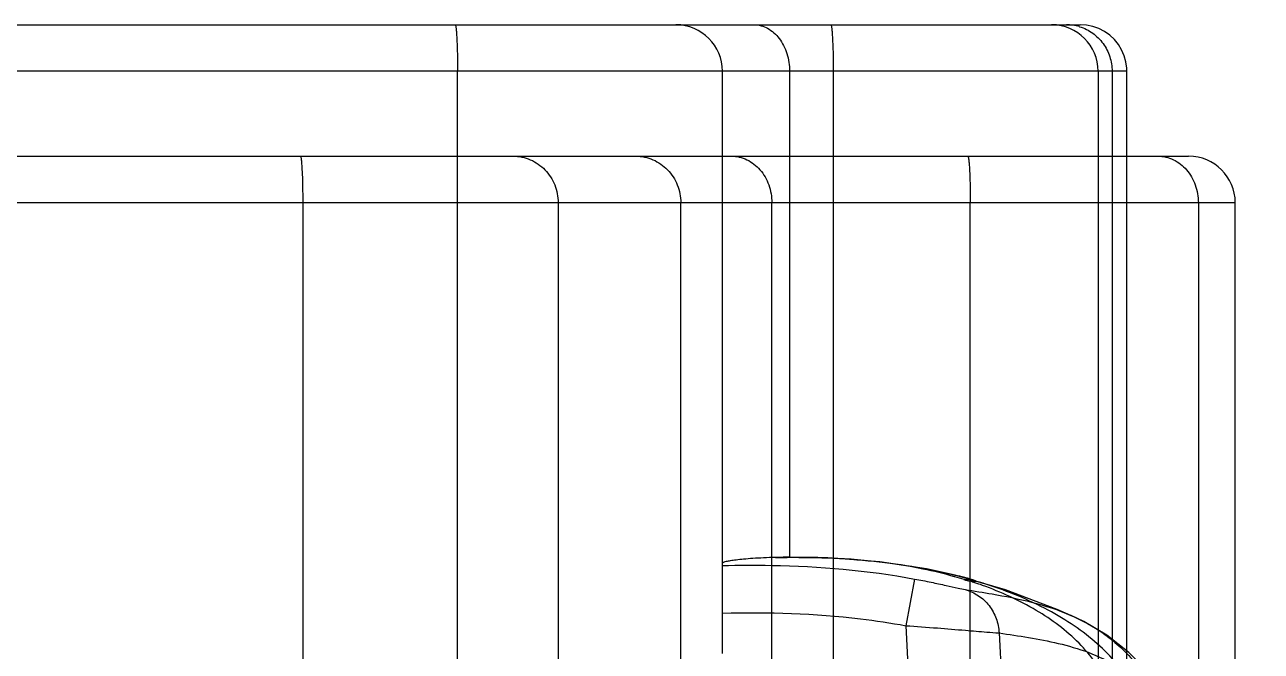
# Model space of a CAD drawing. Header units: millimetres. Extents: x 28656 to 29764, y -21384 to -20601.
# Drawn here: x 29175.79 to 29189.06, y -21143.56 to -21136.84 of the extents above; entities that cross this region are included whole.
import ezdxf

# ---------------------------------------------------------------- set-up
doc = ezdxf.new("R2010")
doc.units = ezdxf.units.MM
doc.header["$LTSCALE"] = 8
doc.layers.add('Cav-cor', color=30, linetype='Continuous')
doc.layers.add('dim', color=3, linetype='Continuous', lineweight=15)

# ---------------------------------------------------------------- blocks, each defined once
blk = doc.blocks.new('20160903.083224')
at = {"layer": 'Cav-cor', "color": 241}
for p, q in [((-80.907, 18.138), (-37.069, 18.138)), ((-36.569, 17.638), (-80.907, 17.638)), ((-43.75, 10.374), (-43.75, 17.638)), ((-40.907, 11.389), (-40.907, 17.638)), ((-40.188, 17.638), (-40.188, 12.423)), ((-39.72, 17.638), (-39.72, 5.688)), ((-36.877, 17.638), (-36.877, 5.155)), ((-36.728, 17.638), (-36.728, 8.943)), ((-36.569, 10.098), (-36.569, 17.638)), ((-80.907, 16.728), (-35.907, 16.728)), ((-35.407, 16.228), (-80.907, 16.228)), ((-45.41, 16.228), (-45.41, 5.688)), ((-42.671, 16.228), (-42.671, 5.688)), ((-41.355, 6.127), (-41.355, 16.228)), ((-40.378, 8.454), (-40.378, 16.228)), ((-38.25, 7.912), (-38.25, 16.228)), ((-35.803, 16.228), (-35.803, 8.748)), ((-35.407, 7.912), (-35.407, 16.228)), ((-39.884, 12.419), (-40.188, 12.423)), ((-38.416, 12.213), (-38.417, 12.214)), ((-38.415, 12.232), (-38.413, 12.232)), ((-38.846, 12.19), (-38.941, 11.689)), ((-38.193, 12.172), (-38.113, 12.146)), ((-38.941, 11.689), (-38.871, 10.39)), ((-37.17, 11.8), (-37.166, 11.798)), ((-37.941, 11.611), (-37.643, 6.079))]:
    blk.add_line(p, q, dxfattribs=at)
for points in [[(-36.569, 17.638), (-36.57, 17.672), (-36.58, 17.74), (-36.598, 17.806), (-36.626, 17.868), (-36.661, 17.926), (-36.704, 17.979), (-36.754, 18.026), (-36.81, 18.065), (-36.87, 18.096), (-36.934, 18.119), (-37.001, 18.133), (-37.069, 18.138)], [(-38.412, 12.232), (-38.72, 12.299), (-39.22, 12.374), (-39.778, 12.416), (-39.883, 12.419)], [(-37.17, 11.8), (-37.319, 11.864), (-37.873, 12.073), (-38.414, 12.232)], [(-35.128, 8.32), (-35.293, 8.903), (-35.461, 9.435), (-35.626, 9.898), (-35.792, 10.297), (-35.962, 10.638), (-36.138, 10.927), (-36.33, 11.179), (-36.547, 11.402), (-36.784, 11.587), (-37.032, 11.734), (-37.166, 11.798)]]:
    blk.add_lwpolyline(points, dxfattribs=at)
for centre, radius, start, end in [((-41.407, 17.638), 0.5, 0, 90), ((-37.377, 17.638), 0.5, 0, 90), ((-37.219, 17.653), 0.485, 73.3802, 89.9504), ((-37.219, 17.654), 0.483, 72.9728, 73.3422), ((-35.907, 16.228), 0.5, 0, 90), ((-39.637, 7.911), 4.472, 72.8273, 74.1471), ((-39.67, 7.204), 5.183, 74.7827, 75.9539), ((-39.624, 7.375), 5.006, 73.3889, 74.7844), ((-38.09, 12.915), 0.766, 252.7636, 257.9407), ((-39.569, 8.109), 4.266, 71.2808, 71.9898), ((-39.527, 8.232), 4.137, 70.1026, 71.2832)]:
    blk.add_arc(centre, radius, start, end, dxfattribs=at)
for points, knots in [([(-43.776, 18.138), (-43.775, 18.138), (-43.772, 18.134), (-43.77, 18.127), (-43.768, 18.115), (-43.764, 18.09), (-43.761, 18.048), (-43.757, 17.987), (-43.754, 17.912), (-43.751, 17.827), (-43.75, 17.734), (-43.75, 17.67), (-43.75, 17.638)], [0, 0, 0, 0, 0.007002, 0.022197, 0.046438, 0.079688, 0.172089, 0.296099, 0.447037, 0.619152, 0.80585, 1, 1, 1, 1]), ([(-40.569, 18.138), (-40.519, 18.138), (-40.412, 18.108), (-40.287, 17.993), (-40.207, 17.828), (-40.188, 17.702), (-40.188, 17.638)], [0, 0, 0, 0, 0.21797, 0.455932, 0.71959, 1, 1, 1, 1]), ([(-39.746, 18.138), (-39.745, 18.138), (-39.742, 18.134), (-39.74, 18.127), (-39.738, 18.115), (-39.734, 18.09), (-39.731, 18.048), (-39.727, 17.987), (-39.724, 17.912), (-39.721, 17.827), (-39.72, 17.734), (-39.72, 17.67), (-39.72, 17.638)], [0, 0, 0, 0, 0.007002, 0.022197, 0.046438, 0.079688, 0.172089, 0.296099, 0.447037, 0.619152, 0.80585, 1, 1, 1, 1]), ([(-37.077, 18.117), (-37.027, 18.101), (-36.931, 18.054), (-36.818, 17.941), (-36.745, 17.797), (-36.728, 17.691), (-36.728, 17.638)], [0, 0, 0, 0, 0.248038, 0.497464, 0.748297, 1, 1, 1, 1]), ([(-45.436, 16.728), (-45.435, 16.728), (-45.433, 16.724), (-45.431, 16.717), (-45.428, 16.705), (-45.425, 16.68), (-45.421, 16.638), (-45.418, 16.577), (-45.414, 16.502), (-45.412, 16.417), (-45.411, 16.324), (-45.41, 16.26), (-45.41, 16.228)], [0, 0, 0, 0, 0.007002, 0.022197, 0.046438, 0.079688, 0.172089, 0.296099, 0.447037, 0.619152, 0.80585, 1, 1, 1, 1]), ([(-43.154, 16.728), (-43.091, 16.728), (-42.963, 16.701), (-42.802, 16.589), (-42.696, 16.423), (-42.671, 16.293), (-42.671, 16.228)], [0, 0, 0, 0, 0.24593, 0.494264, 0.745958, 1, 1, 1, 1]), ([(-41.838, 16.728), (-41.775, 16.728), (-41.647, 16.701), (-41.487, 16.589), (-41.38, 16.423), (-41.355, 16.293), (-41.355, 16.228)], [0, 0, 0, 0, 0.24593, 0.494264, 0.745958, 1, 1, 1, 1]), ([(-40.812, 16.728), (-40.755, 16.728), (-40.638, 16.7), (-40.494, 16.586), (-40.4, 16.421), (-40.378, 16.292), (-40.378, 16.228)], [0, 0, 0, 0, 0.233453, 0.476924, 0.733896, 1, 1, 1, 1]), ([(-38.276, 16.728), (-38.275, 16.728), (-38.272, 16.724), (-38.27, 16.717), (-38.268, 16.705), (-38.264, 16.68), (-38.261, 16.638), (-38.257, 16.577), (-38.254, 16.502), (-38.251, 16.417), (-38.25, 16.324), (-38.25, 16.26), (-38.25, 16.228)], [0, 0, 0, 0, 0.007002, 0.022197, 0.046438, 0.079688, 0.172089, 0.296099, 0.447037, 0.619152, 0.80585, 1, 1, 1, 1]), ([(-36.237, 16.728), (-36.18, 16.728), (-36.063, 16.7), (-35.919, 16.586), (-35.825, 16.421), (-35.803, 16.292), (-35.803, 16.228)], [0, 0, 0, 0, 0.233453, 0.476924, 0.733896, 1, 1, 1, 1]), ([(-40.339, 12.421), (-40.382, 12.42), (-40.464, 12.417), (-40.578, 12.411), (-40.675, 12.403), (-40.756, 12.395), (-40.819, 12.386), (-40.864, 12.378), (-40.891, 12.371), (-40.904, 12.365), (-40.907, 12.361), (-40.907, 12.36)], [0, 0, 0, 0, 0.225935, 0.424769, 0.59533, 0.736645, 0.84791, 0.928567, 0.978471, 0.992283, 1, 1, 1, 1]), ([(-40.907, 12.335), (-40.732, 12.339), (-40.043, 12.342), (-39.352, 12.285), (-38.846, 12.19)], [0, 0, 0, 0, 0.25289, 1, 1, 1, 1]), ([(-40.339, 12.421), (-40.007, 12.427), (-39.36, 12.409), (-38.719, 12.308), (-38.414, 12.232)], [0, 0, 0, 0, 0.514273, 1, 1, 1, 1]), ([(-40.188, 12.423), (-40.201, 12.423), (-40.252, 12.423), (-40.302, 12.422), (-40.339, 12.421)], [0, 0, 0, 0, 0.259643, 1, 1, 1, 1]), ([(-38.417, 12.214), (-38.529, 12.246), (-39.01, 12.362), (-39.505, 12.409), (-39.883, 12.419)], [0, 0, 0, 0, 0.235795, 1, 1, 1, 1]), ([(-38.846, 12.19), (-38.787, 12.179), (-38.674, 12.157), (-38.519, 12.123), (-38.397, 12.096), (-38.329, 12.08), (-38.303, 12.076)], [0, 0, 0, 0, 0.325198, 0.622031, 0.85908, 1, 1, 1, 1]), ([(-38.317, 12.184), (-38.306, 12.185), (-38.265, 12.186), (-38.223, 12.18), (-38.193, 12.172)], [0, 0, 0, 0, 0.252492, 1, 1, 1, 1]), ([(-38.303, 12.076), (-38.207, 12.062), (-37.969, 12.023), (-37.586, 11.95), (-37.306, 11.859), (-37.17, 11.8)], [0, 0, 0, 0, 0.248224, 0.619604, 1, 1, 1, 1]), ([(-38.303, 12.076), (-38.253, 12.062), (-38.157, 12.018), (-38.041, 11.909), (-37.964, 11.769), (-37.943, 11.664), (-37.941, 11.611)], [0, 0, 0, 0, 0.247185, 0.496292, 0.747457, 1, 1, 1, 1]), ([(-38.112, 12.146), (-38.146, 12.156), (-38.192, 12.164), (-38.238, 12.166), (-38.25, 12.167)], [0, 0, 0, 0, 0.747128, 1, 1, 1, 1]), ([(-36.596, 10.494), (-36.61, 10.593), (-36.651, 10.783), (-36.754, 11.052), (-36.898, 11.293), (-37.143, 11.582), (-37.548, 11.882), (-37.92, 12.049), (-38.119, 12.122)], [0, 0, 0, 0, 0.126768, 0.247465, 0.365098, 0.482942, 0.729356, 1, 1, 1, 1]), ([(-36.349, 10.51), (-36.363, 10.61), (-36.405, 10.805), (-36.526, 11.077), (-36.699, 11.317), (-36.915, 11.529), (-37.168, 11.717), (-37.561, 11.944), (-37.886, 12.074), (-38.113, 12.146)], [0, 0, 0, 0, 0.119209, 0.233785, 0.348306, 0.466291, 0.589637, 0.719381, 1, 1, 1, 1]), ([(-40.907, 11.825), (-40.414, 11.836), (-39.753, 11.818), (-39.102, 11.719), (-38.941, 11.689)], [0, 0, 0, 0, 0.749874, 1, 1, 1, 1]), ([(-38.941, 11.689), (-38.828, 11.681), (-38.615, 11.666), (-38.326, 11.642), (-38.105, 11.624), (-37.985, 11.613), (-37.941, 11.611)], [0, 0, 0, 0, 0.337579, 0.638039, 0.867751, 1, 1, 1, 1]), ([(-37.166, 11.798), (-37.047, 11.746), (-36.868, 11.648), (-36.648, 11.473), (-36.407, 11.226), (-36.194, 10.894), (-36.006, 10.492), (-35.914, 10.257), (-35.869, 10.132)], [0, 0, 0, 0, 0.17948, 0.278406, 0.387781, 0.652875, 0.815868, 1, 1, 1, 1]), ([(-37.941, 11.611), (-37.835, 11.596), (-37.622, 11.564), (-37.301, 11.504), (-36.976, 11.409), (-36.708, 11.283), (-36.496, 11.141), (-36.262, 10.94), (-36.046, 10.66), (-35.849, 10.309), (-35.633, 9.837), (-35.495, 9.448), (-35.406, 9.174)], [0, 0, 0, 0, 0.084219, 0.16923, 0.256681, 0.349925, 0.400862, 0.456712, 0.591969, 0.676158, 0.772966, 1, 1, 1, 1])]:
    blk.add_open_spline(points, degree=3, knots=knots, dxfattribs=at)

msp = doc.modelspace()

# ---------------------------------------------------------------- block references
at = {"layer": 'dim'}
msp.add_blockref('20160903.083224', (29224.187, -21154.977), dxfattribs=at)

doc.saveas('drawing.dxf')
